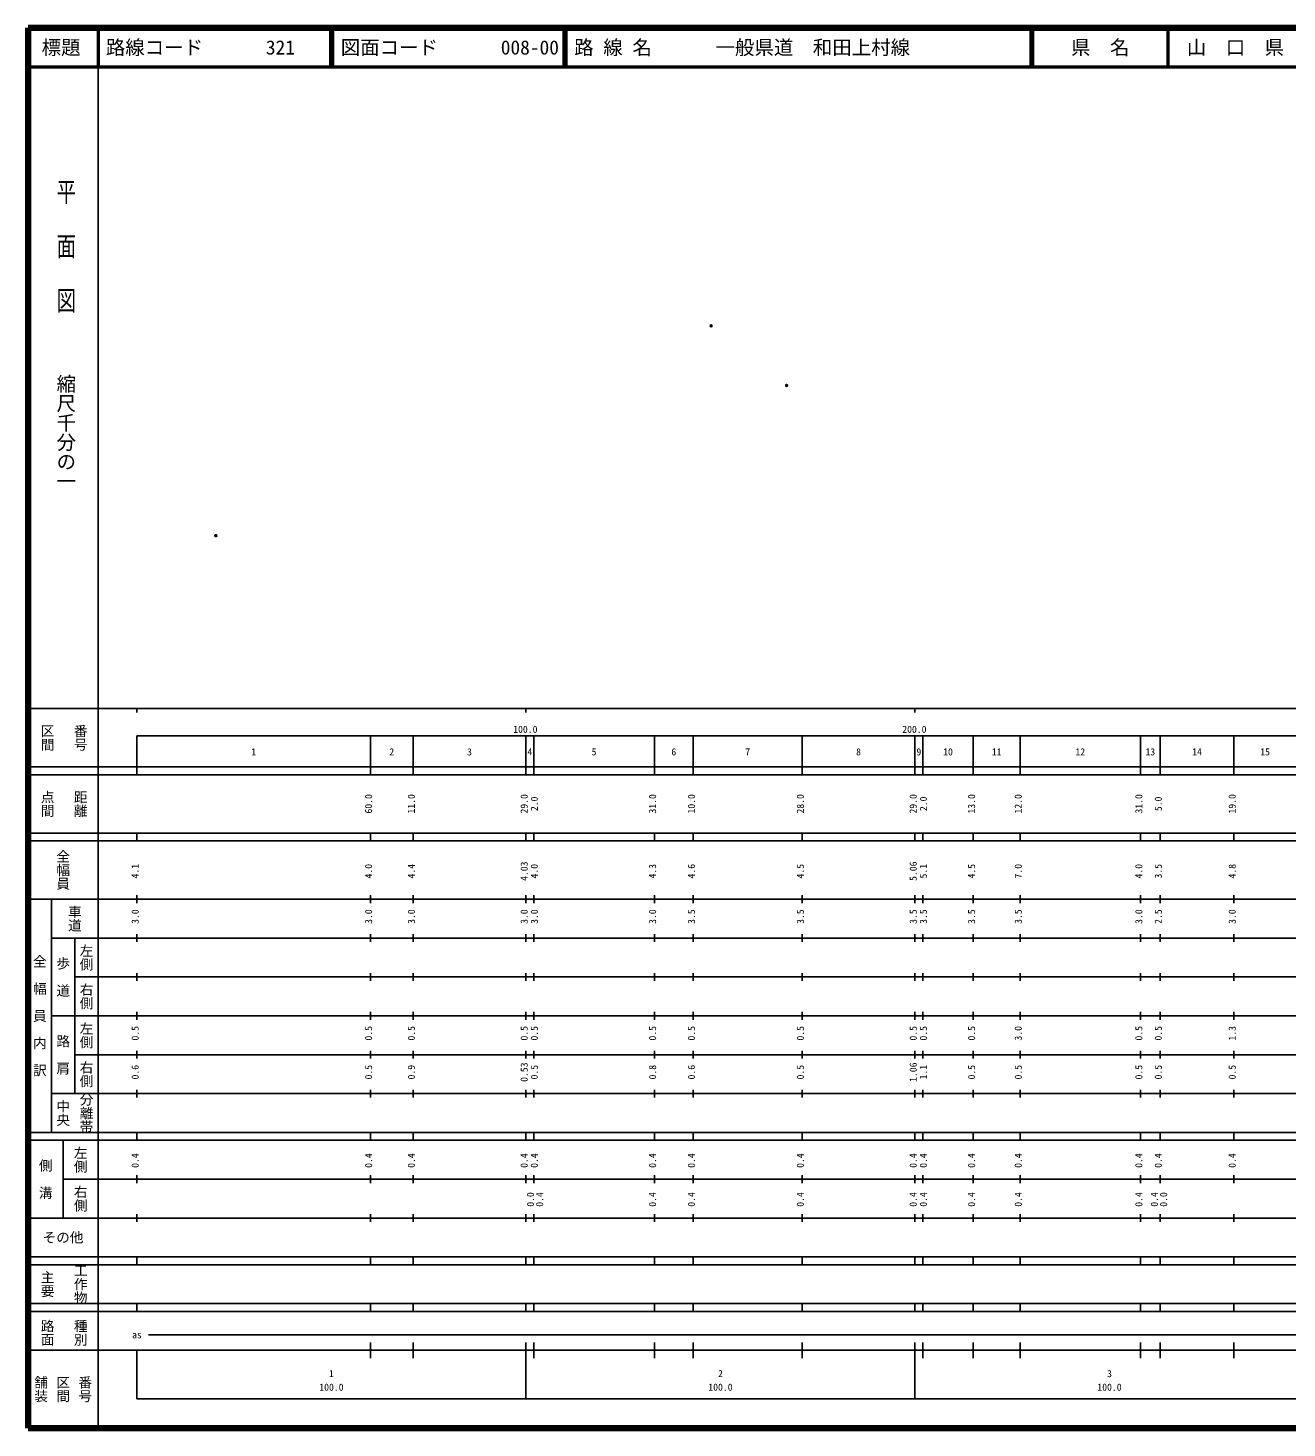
# Model space of a CAD drawing. Units: millimetres on the paper. Extents: x 40 to 680, y 20 to 380.
# Drawn here: x 40 to 363.6, y 20 to 380 of the extents above; entities that cross this region are included whole.
import ezdxf
from ezdxf.enums import TextEntityAlignment as Align

# ---------------------------------------------------------------- set-up
doc = ezdxf.new("R2010")
doc.units = ezdxf.units.MM
doc.header["$PDMODE"] = 32
doc.header["$PDSIZE"] = 0.5
doc.layers.add('M-OTRS', color=6, linetype='Continuous')
doc.layers.add('M-TTL-TXT', color=7, linetype='Continuous')
for name, color, linetype, lineweight in [('M-TTL', 2, 'Continuous', 140), ('M-TTL-BAND', 7, 'Continuous', 25), ('M-TTL-LINE', 7, 'Continuous', 50)]:
    doc.layers.add(name, color=color, linetype=linetype, lineweight=lineweight)
doc.styles.add('@ＭＳ ゴシック', font='')
doc.styles.add('ＭＳ ゴシック', font='')
doc.styles.get('@ＭＳ ゴシック').set_extended_font_data('@MS Gothic')
doc.styles.get('ＭＳ ゴシック').set_extended_font_data('MS Gothic')

msp = doc.modelspace()

# ---------------------------------------------------------------- linework, layer by layer
at = {"layer": 'M-OTRS'}
for p in [(215.587, 303.4), (235.013, 288.101), (88.313, 249.462)]:
    msp.add_point(p, dxfattribs=at)
at = {"layer": 'M-TTL'}
for p, q in [((40, 380), (40, 20)), ((680, 380), (40, 380)), ((40, 20), (680, 20))]:
    msp.add_line(p, q, dxfattribs=at)
at = {"layer": 'M-TTL-BAND'}
for p, q in [((58, 370), (58, 20)), ((40, 205), (579, 205)), ((68, 205), (68, 204)), ((168, 205), (168, 204)), ((268, 205), (268, 204)), ((68, 198), (579, 198)), ((68, 198), (68, 188)), ((128, 188), (128, 198)), ((139, 188), (139, 198)), ((168, 188), (168, 198)), ((170, 188), (170, 198)), ((201, 188), (201, 198)), ((211, 188), (211, 198)), ((239, 188), (239, 198)), ((268, 188), (268, 198)), ((270, 188), (270, 198)), ((283, 188), (283, 198)), ((295, 188), (295, 198)), ((326, 188), (326, 198)), ((331, 188), (331, 198)), ((350, 188), (350, 198)), ((40, 190), (579, 190)), ((40, 188), (579, 188)), ((40, 173), (579, 173)), ((68, 171), (68, 173)), ((128, 171), (128, 173)), ((139, 171), (139, 173)), ((168, 171), (168, 173)), ((170, 171), (170, 173)), ((201, 171), (201, 173)), ((211, 171), (211, 173)), ((239, 171), (239, 173)), ((268, 171), (268, 173)), ((270, 171), (270, 173)), ((283, 171), (283, 173)), ((295, 171), (295, 173)), ((326, 171), (326, 173)), ((331, 171), (331, 173)), ((350, 171), (350, 173)), ((40, 171), (579, 171)), ((40, 156), (579, 156)), ((46, 96), (46, 156)), ((68, 155), (68, 157)), ((128, 155), (128, 157)), ((139, 155), (139, 157)), ((168, 155), (168, 157)), ((170, 155), (170, 157)), ((201, 155), (201, 157)), ((211, 155), (211, 157)), ((239, 155), (239, 157)), ((268, 155), (268, 157)), ((270, 155), (270, 157)), ((283, 155), (283, 157)), ((295, 155), (295, 157)), ((326, 155), (326, 157)), ((331, 155), (331, 157)), ((350, 155), (350, 157)), ((46, 146), (579, 146)), ((52, 146), (52, 106)), ((68, 145), (68, 147)), ((128, 145), (128, 147)), ((139, 145), (139, 147)), ((168, 145), (168, 147)), ((170, 145), (170, 147)), ((201, 145), (201, 147)), ((211, 145), (211, 147)), ((239, 145), (239, 147)), ((268, 145), (268, 147)), ((270, 145), (270, 147)), ((283, 145), (283, 147)), ((295, 145), (295, 147)), ((326, 145), (326, 147)), ((331, 145), (331, 147)), ((350, 145), (350, 147)), ((68, 135), (68, 137)), ((128, 135), (128, 137)), ((139, 135), (139, 137)), ((168, 135), (168, 137)), ((170, 135), (170, 137)), ((201, 135), (201, 137)), ((211, 135), (211, 137)), ((239, 135), (239, 137)), ((268, 135), (268, 137)), ((270, 135), (270, 137)), ((283, 135), (283, 137)), ((295, 135), (295, 137)), ((326, 135), (326, 137)), ((331, 135), (331, 137)), ((350, 135), (350, 137)), ((52, 136), (579, 136)), ((46, 126), (579, 126)), ((68, 125), (68, 127)), ((128, 125), (128, 127)), ((139, 125), (139, 127)), ((168, 125), (168, 127)), ((170, 125), (170, 127)), ((201, 125), (201, 127)), ((211, 125), (211, 127)), ((239, 125), (239, 127)), ((268, 125), (268, 127)), ((270, 125), (270, 127)), ((283, 125), (283, 127)), ((295, 125), (295, 127)), ((326, 125), (326, 127)), ((331, 125), (331, 127)), ((350, 125), (350, 127)), ((52, 116), (579, 116)), ((68, 115), (68, 117)), ((128, 115), (128, 117)), ((139, 115), (139, 117)), ((168, 115), (168, 117)), ((170, 115), (170, 117)), ((201, 115), (201, 117)), ((211, 115), (211, 117)), ((239, 115), (239, 117)), ((268, 115), (268, 117)), ((270, 115), (270, 117)), ((283, 115), (283, 117)), ((295, 115), (295, 117)), ((326, 115), (326, 117)), ((331, 115), (331, 117)), ((350, 115), (350, 117)), ((46, 106), (579, 106)), ((68, 105), (68, 107)), ((128, 105), (128, 107)), ((139, 105), (139, 107)), ((168, 105), (168, 107)), ((170, 105), (170, 107)), ((201, 105), (201, 107)), ((211, 105), (211, 107)), ((239, 105), (239, 107)), ((268, 105), (268, 107)), ((270, 105), (270, 107)), ((283, 105), (283, 107)), ((295, 105), (295, 107)), ((326, 105), (326, 107)), ((331, 105), (331, 107)), ((350, 105), (350, 107)), ((40, 96), (579, 96)), ((40, 94), (579, 94)), ((49, 94), (49, 74)), ((68, 94), (68, 96)), ((128, 94), (128, 96)), ((139, 94), (139, 96)), ((168, 94), (168, 96)), ((170, 94), (170, 96)), ((201, 94), (201, 96)), ((211, 94), (211, 96)), ((239, 94), (239, 96)), ((268, 94), (268, 96)), ((270, 94), (270, 96)), ((283, 94), (283, 96)), ((295, 94), (295, 96)), ((326, 94), (326, 96)), ((331, 94), (331, 96)), ((350, 94), (350, 96)), ((49, 84), (579, 84)), ((68, 83), (68, 85)), ((128, 83), (128, 85)), ((139, 83), (139, 85)), ((168, 83), (168, 85)), ((170, 83), (170, 85)), ((201, 83), (201, 85)), ((211, 83), (211, 85)), ((239, 83), (239, 85)), ((268, 83), (268, 85)), ((270, 83), (270, 85)), ((283, 83), (283, 85)), ((295, 83), (295, 85)), ((326, 83), (326, 85)), ((331, 83), (331, 85)), ((350, 83), (350, 85)), ((40, 74), (579, 74)), ((68, 73), (68, 75)), ((128, 73), (128, 75)), ((139, 73), (139, 75)), ((168, 73), (168, 75)), ((170, 73), (170, 75)), ((201, 73), (201, 75)), ((211, 73), (211, 75)), ((239, 73), (239, 75)), ((268, 73), (268, 75)), ((270, 73), (270, 75)), ((283, 73), (283, 75)), ((295, 73), (295, 75)), ((326, 73), (326, 75)), ((331, 73), (331, 75)), ((350, 73), (350, 75)), ((40, 64), (579, 64)), ((40, 62), (579, 62)), ((68, 62), (68, 64)), ((128, 62), (128, 64)), ((139, 62), (139, 64)), ((168, 62), (168, 64)), ((170, 62), (170, 64)), ((201, 62), (201, 64)), ((211, 62), (211, 64)), ((239, 62), (239, 64)), ((268, 62), (268, 64)), ((270, 62), (270, 64)), ((283, 62), (283, 64)), ((295, 62), (295, 64)), ((326, 62), (326, 64)), ((331, 62), (331, 64)), ((350, 62), (350, 64)), ((40, 52), (579, 52)), ((68, 50), (68, 52)), ((128, 50), (128, 52)), ((139, 50), (139, 52)), ((168, 50), (168, 52)), ((170, 50), (170, 52)), ((201, 50), (201, 52)), ((211, 50), (211, 52)), ((239, 50), (239, 52)), ((268, 50), (268, 52)), ((270, 50), (270, 52)), ((283, 50), (283, 52)), ((295, 50), (295, 52)), ((326, 50), (326, 52)), ((331, 50), (331, 52)), ((350, 50), (350, 52)), ((40, 50), (579, 50)), ((71, 44), (542, 44)), ((40, 40), (579, 40)), ((68, 40), (68, 27.5)), ((128, 38), (128, 42)), ((139, 38), (139, 42)), ((168, 27.5), (168, 42)), ((170, 38), (170, 42)), ((201, 38), (201, 42)), ((211, 38), (211, 42)), ((239, 38), (239, 42)), ((268, 27.5), (268, 42)), ((270, 38), (270, 42)), ((283, 38), (283, 42)), ((295, 38), (295, 42)), ((326, 38), (326, 42)), ((331, 38), (331, 42)), ((350, 38), (350, 42)), ((68, 27.5), (579, 27.5))]:
    msp.add_line(p, q, dxfattribs=at)
at = {"layer": 'M-TTL-LINE'}
for p, q in [((58, 380), (58, 370)), ((117.75, 380), (117.75, 370)), ((118.25, 380), (118.25, 370)), ((177.75, 380), (177.75, 370)), ((178.25, 380), (178.25, 370)), ((297.75, 380), (297.75, 370)), ((298.25, 380), (298.25, 370)), ((333, 380), (333, 370)), ((40, 370), (680, 370))]:
    msp.add_line(p, q, dxfattribs=at)

# ---------------------------------------------------------------- texts
at = {"layer": 'M-TTL-BAND', "style": '@ＭＳ ゴシック', "width": 1.4}
msp.add_text('平  面  図', height=3.666, rotation=270, dxfattribs=at).set_placement((49.777, 306.475), align=Align.MIDDLE_RIGHT)
at = {"layer": 'M-TTL-BAND', "style": '@ＭＳ ゴシック'}
msp.add_text('縮尺千分の一', height=3.666, rotation=270, dxfattribs=at).set_placement((49.777, 261.03), align=Align.MIDDLE_RIGHT)
for s, p in [('区間', (45, 197.5)), ('番号', (53.5, 197.5)), ('点間', (45, 180.5)), ('距離', (53.5, 180.5)), ('全幅員', (49, 163.5)), ('車道', (52, 151)), ('左側', (55, 141)), ('全\u3000幅\u3000員\u3000内\u3000訳', (43, 126)), ('歩\u3000道', (49, 136)), ('右側', (55, 131)), ('左側', (55, 121)), ('路\u3000肩', (49, 116)), ('右側', (55, 111)), ('分離帯', (55, 101)), ('中央', (49, 101)), ('左側', (53.5, 89)), ('側\u3000溝', (44.5, 84)), ('右側', (53.5, 79)), ('工作物', (53.5, 57)), ('主要', (45, 57)), ('路面', (45, 44.5)), ('種別', (53.5, 44.5)), ('舗装', (43.333, 30)), ('区間', (49, 30)), ('番号', (54.667, 30))]:
    msp.add_text(s, height=2.566, rotation=270, dxfattribs=at).set_placement(p, align=Align.MIDDLE_CENTER)
at = {"layer": 'M-TTL-BAND', "style": 'ＭＳ ゴシック'}
for s, p in [('100.0', (167.844, 198.195)), ('200.0', (267.844, 198.195)), ('1', (98, 192.405)), ('2', (133.5, 192.405)), ('3', (153.5, 192.405)), ('4', (169, 192.405)), ('5', (185.5, 192.405)), ('6', (206, 192.405)), ('7', (225, 192.405)), ('8', (253.5, 192.405)), ('9', (269, 192.405)), ('10', (276.5, 192.405)), ('11', (289, 192.405)), ('12', (310.5, 192.405)), ('13', (328.5, 192.405)), ('14', (340.5, 192.405)), ('15', (358, 192.405)), ('as', (68, 42.5)), ('1', (118, 32.523)), ('2', (218, 32.523)), ('3', (318, 32.523)), ('100.0', (118, 29.033)), ('100.0', (218, 29.033)), ('100.0', (318, 29.033))]:
    msp.add_text(s, height=1.833, dxfattribs=at).set_placement(p, align=Align.BOTTOM_CENTER)
for s, p in [('60.0', (129, 180.5)), ('11.0', (140, 180.5)), ('29.0', (169, 180.5)), ('2.0', (171.608, 180.5)), ('31.0', (202, 180.5)), ('10.0', (212, 180.5)), ('28.0', (240, 180.5)), ('29.0', (269, 180.5)), ('2.0', (271.622, 180.5)), ('13.0', (284, 180.5)), ('12.0', (296, 180.5)), ('31.0', (327, 180.5)), ('5.0', (332, 180.5)), ('19.0', (351, 180.5)), ('4.1', (69, 163.174)), ('4.0', (129, 163.174)), ('4.4', (140, 163.174)), ('4.03', (169, 163.174)), ('4.0', (171.608, 163.174)), ('4.3', (202, 163.174)), ('4.6', (212, 163.174)), ('4.5', (240, 163.174)), ('5.06', (269, 163.174)), ('5.1', (271.622, 163.174)), ('4.5', (284, 163.174)), ('7.0', (296, 163.174)), ('4.0', (327, 163.174)), ('3.5', (332, 163.174)), ('4.8', (351, 163.174)), ('3.0', (69, 151.5)), ('3.0', (129, 151.5)), ('3.0', (140, 151.5)), ('3.0', (169, 151.5)), ('3.0', (171.608, 151.5)), ('3.0', (202, 151.5)), ('3.5', (212, 151.5)), ('3.5', (240, 151.5)), ('3.5', (269, 151.5)), ('3.5', (271.622, 151.5)), ('3.5', (284, 151.5)), ('3.5', (296, 151.5)), ('3.0', (327, 151.5)), ('2.5', (332, 151.5)), ('3.0', (351, 151.5)), ('0.5', (69, 121.5)), ('0.5', (129, 121.5)), ('0.5', (140, 121.5)), ('0.5', (169, 121.5)), ('0.5', (171.608, 121.5)), ('0.5', (202, 121.5)), ('0.5', (212, 121.5)), ('0.5', (240, 121.5)), ('0.5', (269, 121.5)), ('0.5', (271.622, 121.5)), ('0.5', (284, 121.5)), ('3.0', (296, 121.5)), ('0.5', (327, 121.5)), ('0.5', (332, 121.5)), ('1.3', (351, 121.5)), ('0.6', (69, 111.5)), ('0.5', (129, 111.5)), ('0.9', (140, 111.5)), ('0.53', (169, 111.5)), ('0.5', (171.608, 111.5)), ('0.8', (202, 111.5)), ('0.6', (212, 111.5)), ('0.5', (240, 111.5)), ('1.06', (269, 111.5)), ('1.1', (271.622, 111.5)), ('0.5', (284, 111.5)), ('0.5', (296, 111.5)), ('0.5', (327, 111.5)), ('0.5', (332, 111.5)), ('0.5', (351, 111.5)), ('0.4', (69, 88.764)), ('0.4', (129, 88.764)), ('0.4', (140, 88.764)), ('0.4', (169, 88.764)), ('0.4', (171.608, 88.764)), ('0.4', (202, 88.764)), ('0.4', (212, 88.764)), ('0.4', (240, 88.764)), ('0.4', (269, 88.764)), ('0.4', (271.622, 88.764)), ('0.4', (284, 88.764)), ('0.4', (296, 88.764)), ('0.4', (327, 88.764)), ('0.4', (332, 88.764)), ('0.4', (351, 88.764)), ('0.0', (170.608, 78.764)), ('0.4', (172.978, 78.764)), ('0.4', (202, 78.764)), ('0.4', (212, 78.764)), ('0.4', (240, 78.764)), ('0.4', (269, 78.764)), ('0.4', (271.622, 78.764)), ('0.4', (284, 78.764)), ('0.4', (296, 78.764)), ('0.4', (327, 78.764)), ('0.4', (331, 78.764)), ('0.0', (333.37, 78.764))]:
    msp.add_text(s, height=1.833, rotation=90, dxfattribs=at).set_placement(p, align=Align.BOTTOM_CENTER)
msp.add_text('その他', height=2.566, dxfattribs=at).set_placement((49, 69), align=Align.MIDDLE_CENTER)
at = {"layer": 'M-TTL-TXT', "style": 'ＭＳ ゴシック'}
for s, p in [('標題', (48.5, 375)), ('県\u3000名', (315.625, 375)), ('山\u3000口\u3000県', (350.375, 375))]:
    msp.add_text(s, height=3.666, dxfattribs=at).set_placement(p, align=Align.MIDDLE_CENTER)
for s, p in [('路線コード', (60, 375)), ('321', (101.142, 375)), ('図面コード', (120.38, 375)), ('008-00', (161.521, 375)), ('路 線 名', (180.38, 375)), ('一般県道\u3000和田上村線', (216.734, 375))]:
    msp.add_text(s, height=3.666, dxfattribs=at).set_placement(p, align=Align.MIDDLE_LEFT)

doc.saveas('drawing.dxf')
